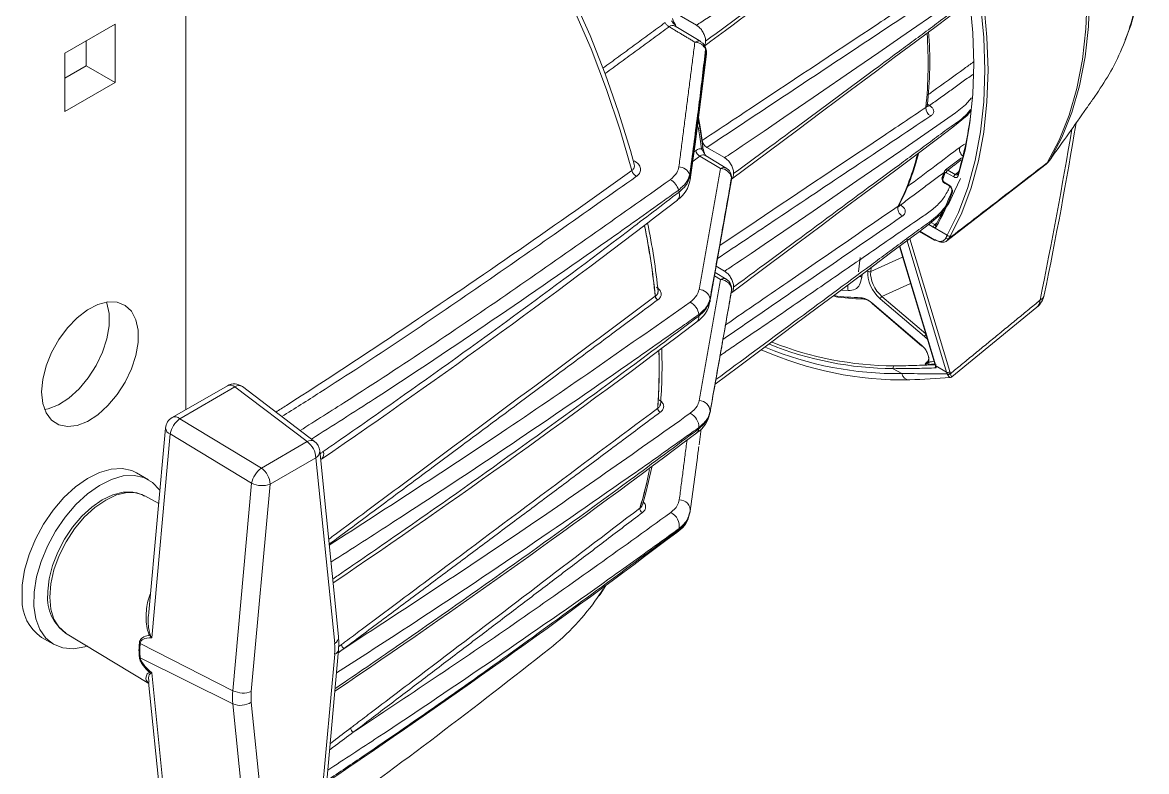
# Model space of a CAD drawing. Extents: x 11 to 120, y 2 to 94.
# Drawn here: x 91.67 to 96.84, y 73.74 to 77.19 of the extents above; entities that cross this region are included whole.
import ezdxf

# ---------------------------------------------------------------- set-up
doc = ezdxf.new("R2010")
doc.units = 0
doc.header["$MEASUREMENT"] = 0
doc.linetypes.add('SLD-Solid', pattern=[0])
doc.layers.add('OBJECT', color=7, linetype='CONTINUOUS')

msp = doc.modelspace()

# ---------------------------------------------------------------- linework, layer by layer
at = {"layer": 'OBJECT', "color": 7, "linetype": 'SLD-Solid', "lineweight": 15}
for p, q in [((92.421, 75.4113), (92.421, 80.3097)), ((94.6627, 77.2435), (94.771, 77.181)), ((92.095, 77.1852), (91.8631, 77.0514)), ((92.095, 76.9174), (92.095, 77.1852)), ((94.7905, 77.1055), (94.6768, 77.1745)), ((91.962, 77.1085), (91.962, 76.9942)), ((91.8631, 77.0514), (91.8631, 76.7835)), ((94.8171, 77.0517), (94.8169, 77.0475)), ((91.962, 76.9942), (91.8631, 76.937)), ((92.095, 76.9174), (91.962, 76.9942)), ((91.8631, 76.7835), (92.095, 76.9174)), ((96.5988, 76.8439), (96.6223, 76.8775)), ((95.844, 76.8108), (95.8457, 76.8098)), ((94.8187, 76.6182), (94.9, 76.5712)), ((94.882, 76.521), (94.7869, 76.5779)), ((94.9079, 76.5231), (94.8121, 76.5812)), ((95.9918, 76.571), (95.9184, 76.5147)), ((96.3959, 76.5573), (96.3978, 76.5602)), ((96.4051, 76.5702), (96.407, 76.5731)), ((95.9125, 76.5074), (95.9015, 76.4766)), ((95.9557, 76.4821), (95.9217, 76.5017)), ((95.924, 76.1886), (96.3754, 76.5364)), ((95.9288, 76.5139), (95.9628, 76.4943)), ((94.8326, 75.907), (94.9319, 76.4685)), ((95.912, 76.4583), (95.9322, 76.4467)), ((95.9136, 76.454), (95.9343, 76.4421)), ((95.706, 76.3548), (95.7101, 76.3527)), ((95.7101, 76.3527), (95.712, 76.3516)), ((95.7977, 76.2312), (95.8666, 76.1915)), ((95.7995, 76.2325), (95.8646, 76.1949)), ((95.8402, 76.263), (95.9258, 76.2136)), ((95.8613, 76.2509), (95.8403, 76.263)), ((95.8519, 76.2726), (95.8683, 76.2631)), ((95.923, 75.5838), (95.7406, 76.1885)), ((95.7528, 76.1979), (95.9374, 75.5862)), ((95.7052, 76.1621), (95.8697, 75.6168)), ((95.7067, 76.1632), (95.8728, 75.6128)), ((95.5253, 76.1116), (95.5178, 76.0454)), ((95.5733, 76.0465), (95.72, 76.1133)), ((94.882, 76.0097), (94.8537, 76.0266)), ((94.908, 76.0119), (94.8566, 76.043)), ((94.8616, 76.0708), (94.9, 76.0486)), ((95.5338, 76.034), (95.5321, 76.0194)), ((95.5754, 76.0651), (95.5733, 76.0465)), ((95.7564, 75.9924), (95.6252, 75.9326)), ((95.4702, 75.9588), (95.4405, 75.9611)), ((95.8206, 75.7471), (95.6167, 75.9217)), ((95.6252, 75.9326), (95.8265, 75.7603)), ((95.5788, 75.9032), (95.8086, 75.7064)), ((95.5793, 75.8997), (95.8092, 75.7029)), ((95.9465, 75.5615), (96.3379, 75.8826)), ((95.8728, 75.6128), (95.923, 75.5838)), ((95.7159, 75.5772), (95.6771, 75.5996)), ((92.6115, 75.5213), (92.3578, 75.3749)), ((92.6466, 75.5158), (92.3929, 75.3693)), ((92.9787, 75.2636), (92.6466, 75.5158)), ((93.0126, 75.2647), (92.6805, 75.517)), ((92.3929, 75.3693), (92.7679, 75.1419)), ((92.3268, 75.3264), (92.25, 74.4786)), ((92.3483, 75.2992), (92.2633, 74.3607)), ((92.7233, 75.0718), (92.3483, 75.2992)), ((94.7831, 75.2482), (94.7922, 75.3227)), ((92.7679, 75.1419), (92.9787, 75.2636)), ((93.1235, 74.3664), (93.037, 75.2213)), ((93.019, 75.1895), (92.8083, 75.0678)), ((93.1055, 74.3346), (93.019, 75.1895)), ((92.2485, 75.0885), (92.1933, 75.1204)), ((92.6368, 74.1171), (92.7233, 75.0718)), ((92.8083, 75.0678), (92.7218, 74.113)), ((92.2953, 74.9791), (92.2315, 75.0141)), ((94.7351, 74.916), (94.7379, 74.9245)), ((94.3154, 74.5454), (94.342, 74.5851)), ((91.8669, 74.3826), (92.2493, 74.1508)), ((91.7559, 74.3626), (91.811, 74.3307)), ((92.6368, 74.1171), (92.2102, 74.3349)), ((92.6368, 74.057), (92.2102, 74.2677)), ((93.019, 73.3309), (93.1055, 74.2857)), ((93.0371, 73.3508), (93.1236, 74.3055)), ((92.2633, 74.1985), (92.3483, 73.3581)), ((92.2487, 74.1567), (92.3269, 73.3845)), ((92.7233, 73.2021), (92.6368, 74.057)), ((92.7218, 74.0641), (92.8083, 73.2093))]:
    msp.add_line(p, q, dxfattribs=at)
at = {"layer": 'OBJECT', "color": 7, "linetype": 'SLD-Solid', "lineweight": 15, "flags": 128}
for points in [[(94.4737, 76.5116), (94.42, 76.698), (94.3573, 76.8851), (94.2858, 77.0719), (94.2058, 77.2576), (94.1179, 77.4414), (94.0223, 77.6223), (93.9195, 77.7996), (93.81, 77.9724), (93.6942, 78.1399), (93.5728, 78.3013), (93.4463, 78.456), (93.3153, 78.6031), (93.1804, 78.742), (93.0422, 78.872), (92.9013, 78.9926), (92.7584, 79.1031), (92.6143, 79.2032)], [(94.4839, 76.5416), (94.4669, 76.6043), (94.4129, 76.7808), (94.3509, 76.9576), (94.2812, 77.1337), (94.204, 77.3087), (94.1197, 77.4816), (94.0286, 77.6519), (93.931, 77.8188), (93.8275, 77.9817), (93.7184, 78.1398), (93.6042, 78.2926), (93.4852, 78.4394), (93.3621, 78.5795), (93.2353, 78.7125), (93.1052, 78.8378), (92.9725, 78.9548), (92.8377, 79.063), (92.7012, 79.1621), (92.6408, 79.2024)], [(96.7453, 77.1142), (96.7704, 77.1802), (96.8034, 77.299), (96.8267, 77.4245), (96.84, 77.5557), (96.8432, 77.6916), (96.8361, 77.8312), (96.819, 77.9728), (96.7922, 78.1167), (96.7557, 78.263), (96.7099, 78.4107), (96.6551, 78.5588), (96.6261, 78.6263)], [(96.3854, 76.5471), (96.4409, 76.6515), (96.4868, 76.7661), (96.5228, 76.8902), (96.5487, 77.023), (96.5642, 77.1637), (96.5695, 77.3113), (96.5642, 77.4649), (96.5487, 77.6235), (96.5228, 77.7862), (96.4868, 77.9518), (96.4409, 78.1194), (96.3854, 78.2879)], [(96.3978, 78.2969), (96.4532, 78.1288), (96.499, 77.9616), (96.5349, 77.7964), (96.5607, 77.6341), (96.5762, 77.4758), (96.5814, 77.3226), (96.5762, 77.1753), (96.5607, 77.035), (96.5349, 76.9025), (96.499, 76.7787), (96.4532, 76.6644), (96.3978, 76.5602)], [(95.8802, 77.946), (95.8349, 77.9092), (95.7839, 77.874), (95.5825, 77.735), (95.4817, 77.6656), (95.3808, 77.5962), (95.1789, 77.4575), (95.044, 77.3651), (94.9538, 77.3036), (94.8935, 77.2626), (94.8532, 77.2352), (94.8262, 77.217), (94.8081, 77.2049), (94.796, 77.1969), (94.7879, 77.1915), (94.7824, 77.188), (94.7788, 77.1856), (94.7763, 77.184), (94.7746, 77.183), (94.7735, 77.1823), (94.7727, 77.1818), (94.7722, 77.1815), (94.7718, 77.1813), (94.7716, 77.1812), (94.7714, 77.1811), (94.7713, 77.1811), (94.7712, 77.181), (94.7711, 77.181), (94.7711, 77.181), (94.7711, 77.181), (94.771, 77.181), (94.771, 77.181), (94.771, 77.181), (94.771, 77.181), (94.771, 77.181)], [(95.94, 77.9377), (95.9924, 77.7713), (96.0356, 77.606), (96.0695, 77.4427), (96.0938, 77.2824), (96.1085, 77.1259), (96.1134, 76.9742), (96.1085, 76.8282), (96.0938, 76.6887), (96.0695, 76.5565), (96.0356, 76.4323), (95.9924, 76.3169), (95.94, 76.2109)], [(95.9258, 76.2136), (95.9779, 76.3191), (96.0209, 76.434), (96.0547, 76.5577), (96.0789, 76.6893), (96.0935, 76.8283), (96.0984, 76.9737), (96.0935, 77.1248), (96.0789, 77.2806), (96.0547, 77.4403), (96.0209, 77.6029), (95.9779, 77.7675), (95.9258, 77.9332)], [(95.9762, 77.6009), (96.0077, 77.4463), (96.0304, 77.2945), (96.044, 77.1463), (96.0485, 77.0025), (96.044, 76.864), (96.0304, 76.7316), (96.0077, 76.6059), (95.9762, 76.4876)], [(96.0222, 77.3517), (96.0094, 77.3364), (95.9639, 77.2993), (95.9129, 77.2642), (95.7115, 77.1252), (95.6107, 77.0558), (95.5098, 76.9864), (95.3079, 76.8477), (95.173, 76.7553), (95.0828, 76.6937), (95.0225, 76.6527), (94.9822, 76.6254), (94.9552, 76.6072), (94.9371, 76.5951), (94.925, 76.5871), (94.9169, 76.5817), (94.9114, 76.5781), (94.9078, 76.5758), (94.9053, 76.5742), (94.9036, 76.5732), (94.9025, 76.5725), (94.9017, 76.572), (94.9012, 76.5717), (94.9008, 76.5715), (94.9006, 76.5714), (94.9004, 76.5713), (94.9003, 76.5713), (94.9002, 76.5712), (94.9002, 76.5712), (94.9001, 76.5712), (94.9001, 76.5712), (94.9001, 76.5712), (94.9, 76.5712), (94.9, 76.5712), (94.9, 76.5712), (94.9, 76.5712)], [(94.932, 76.4716), (95.0994, 76.5966), (95.2371, 76.6995), (95.3451, 76.7802), (95.4235, 76.8387), (95.479, 76.8802), (95.5373, 76.9238), (95.6009, 76.9713), (95.6817, 77.0316), (95.7738, 77.1004), (95.8867, 77.1847), (95.9511, 77.2328), (96.0169, 77.2863), (96.0313, 77.3054)], [(94.8148, 77.0641), (94.817, 77.0543), (94.8171, 77.0517)], [(94.742, 76.471), (94.7651, 76.6336), (94.8168, 77.0475)], [(96.0367, 76.8465), (96.0094, 76.8138), (95.9639, 76.7768), (95.9129, 76.7416), (95.7115, 76.6026), (95.6107, 76.5332), (95.5098, 76.4638), (95.3079, 76.3251), (95.173, 76.2327), (95.0828, 76.1712), (95.0225, 76.1301), (94.9822, 76.1028), (94.9552, 76.0846), (94.9371, 76.0725), (94.925, 76.0645), (94.9169, 76.0591), (94.9114, 76.0555), (94.9078, 76.0532), (94.9053, 76.0516), (94.9036, 76.0506), (94.9025, 76.0499), (94.9017, 76.0494), (94.9012, 76.0491), (94.9008, 76.0489), (94.9006, 76.0488), (94.9004, 76.0487), (94.9003, 76.0487), (94.9002, 76.0486), (94.9002, 76.0486), (94.9001, 76.0486), (94.9001, 76.0486), (94.9001, 76.0486), (94.9, 76.0486), (94.9, 76.0486), (94.9, 76.0486), (94.9, 76.0486)], [(95.8344, 76.8172), (95.839, 76.8136), (95.844, 76.8108)], [(94.8, 76.6206), (94.7884, 76.6993), (94.7793, 76.7478)], [(94.7807, 76.7565), (94.7896, 76.7042), (94.7977, 76.6504)], [(94.932, 75.949), (95.0995, 76.0741), (95.2374, 76.1771), (95.3455, 76.2578), (95.4238, 76.3164), (95.4794, 76.3579), (95.5378, 76.4015), (95.6015, 76.4491), (95.6823, 76.5095), (95.7745, 76.5783), (95.8875, 76.6627), (95.9519, 76.7108), (96.0177, 76.7644), (96.0341, 76.7865)], [(94.7946, 76.6119), (94.7869, 76.6667), (94.7794, 76.7134)], [(96.3755, 76.5362), (96.3799, 76.5402), (96.3854, 76.5471)], [(96.3959, 76.5573), (96.4023, 76.5664), (96.4051, 76.5702)], [(94.7417, 76.4859), (94.7431, 76.4763), (94.7428, 76.471)], [(95.9186, 76.5144), (95.9205, 76.5154), (95.9252, 76.5153), (95.9288, 76.5139), (95.9288, 76.5139), (95.9288, 76.5139)], [(95.9737, 76.4949), (95.9734, 76.4939), (95.973, 76.4933)], [(94.8568, 75.5283), (94.964, 75.6084), (95.1051, 75.7138), (95.226, 75.8042), (95.327, 75.8796), (95.4079, 75.94), (95.4753, 75.9903), (95.5597, 76.0534), (95.6652, 76.1322), (95.7915, 76.2266), (95.8443, 76.266), (95.8946, 76.3096), (95.9325, 76.3602), (95.9593, 76.4163), (95.9863, 76.4746)], [(94.9327, 76.4787), (94.9327, 76.4699), (94.9325, 76.4684)], [(95.7036, 76.3455), (95.7038, 76.3453), (95.7033, 76.3492), (95.7047, 76.3533), (95.7047, 76.3533)], [(95.7101, 76.3527), (95.706, 76.3509), (95.7037, 76.3503)], [(95.874, 76.2634), (95.873, 76.2624), (95.8726, 76.2619)], [(95.5239, 76.0271), (95.5255, 76.0252), (95.5321, 76.0194)], [(94.9316, 75.9534), (94.9324, 75.9571), (94.9327, 75.9593)], [(91.7563, 75.4922), (91.7615, 75.4399), (91.7769, 75.3961), (91.8017, 75.3627), (91.8348, 75.3415), (91.8747, 75.3333), (91.9194, 75.3385), (91.967, 75.357), (92.0151, 75.3877), (92.0615, 75.4294), (92.104, 75.48), (92.1407, 75.5372), (92.1699, 75.5983), (92.1901, 75.6605), (92.2004, 75.7208), (92.2004, 75.7764), (92.1901, 75.8247), (92.1699, 75.8636), (92.1407, 75.891), (92.104, 75.9058), (92.0615, 75.9073), (92.0151, 75.8954), (91.967, 75.8706), (91.9194, 75.8342), (91.8747, 75.7878), (91.8348, 75.7336), (91.8017, 75.6741), (91.7769, 75.6121), (91.7615, 75.5505), (91.7563, 75.4922)], [(92.0553, 75.9065), (92.0572, 75.9015), (92.0675, 75.8531), (92.0675, 75.7975), (92.0572, 75.7372), (92.0369, 75.6751), (92.0078, 75.614), (91.9711, 75.5568), (91.9285, 75.5062), (91.8821, 75.4645), (91.834, 75.4337), (91.7865, 75.4153), (91.7698, 75.4118)], [(94.8342, 75.9163), (94.834, 75.9076), (94.8338, 75.9068)], [(95.8697, 75.6168), (95.8704, 75.6145), (95.872, 75.6087)], [(95.9401, 75.5591), (95.9413, 75.559), (95.946, 75.561), (95.9466, 75.5617)], [(94.522, 74.9721), (94.5382, 75.0275), (94.5669, 75.1516)], [(91.666, 74.5385), (91.6671, 74.6032), (91.6781, 74.6723), (91.6987, 74.7437), (91.7281, 74.815), (91.7654, 74.8839), (91.8095, 74.9482), (91.8588, 75.0059), (91.9119, 75.0551), (91.967, 75.0942), (92.0224, 75.122), (92.0762, 75.1375), (92.1267, 75.1403), (92.1724, 75.1303), (92.1933, 75.1204)], [(91.7211, 74.5067), (91.7223, 74.5714), (91.7333, 74.6405), (91.7538, 74.7119), (91.7832, 74.7831), (91.8206, 74.852), (91.8646, 74.9164), (91.914, 74.9741), (91.9671, 75.0233), (92.0222, 75.0624), (92.0775, 75.0901), (92.1313, 75.1057), (92.1819, 75.1085), (92.2275, 75.0985), (92.2668, 75.076), (92.2985, 75.0417), (92.3007, 75.0384)], [(92.2303, 75.0131), (92.2171, 75.021), (92.1759, 75.0314), (92.1315, 75.0306), (92.0843, 75.0188), (92.0356, 74.9958), (91.9871, 74.9623), (91.9409, 74.9198), (91.8984, 74.8698), (91.8612, 74.814), (91.8303, 74.7544), (91.8068, 74.6929), (91.7915, 74.6313), (91.7851, 74.5747), (91.7849, 74.5608)], [(92.2315, 75.0141), (92.1947, 75.0273), (92.1501, 75.0291), (92.1018, 75.0181), (92.0515, 74.9948), (92.0012, 74.9601), (91.9528, 74.9152), (91.9082, 74.8619), (91.8691, 74.8024), (91.8371, 74.7387), (91.8133, 74.6735), (91.7986, 74.6092), (91.7936, 74.5482), (91.7986, 74.493), (91.8133, 74.4456), (91.8371, 74.4079), (91.8669, 74.3826)], [(94.3228, 74.5537), (94.3271, 74.5593), (94.3538, 74.6021)], [(91.9653, 74.323), (91.9548, 74.3197), (91.9024, 74.3105), (91.8541, 74.3141), (91.8115, 74.3305), (91.7758, 74.359), (91.7483, 74.3988), (91.7299, 74.4485), (91.7211, 74.5067)], [(93.1236, 74.3055), (93.125, 74.3368), (93.1235, 74.3664)]]:
    msp.add_lwpolyline(points, dxfattribs=at)
at = {"layer": 'OBJECT', "color": 7, "linetype": 'SLD-Solid', "lineweight": 15}
for centre, radius, start, end in [((50.1966, 137.5105), 75.1093, 306.43323, 307.471595), ((94.7676, 77.2444), 0.1117, 197.1423, 215.4375), ((94.6759, 77.1778), 0.00195, 69.7157, 123.6651), ((94.6861, 77.1822), 0.0117, 193.7148, 227.0301), ((93.8322, 77.0075), 2.0055, 354.1234, 3.8847), ((94.0093, 77.0149), 1.8359, 353.6261, 4.2893), ((94.7687, 77.0631), 0.0469, 6.0237, 62.8159), ((94.7741, 77.0547), 0.0433, 350.2789, 17.8218), ((95.8685, 76.8004), 0.0414, 177.5417, 242.8491), ((95.8355, 76.823), 0.0149, 245.3602, 304.6041), ((95.8458, 76.8098), 0.0117, 175.2275, 199.7555), ((95.8368, 76.8233), 0.0162, 260.3646, 303.2175), ((94.4969, 76.9532), 1.5474, 342.8718, 352.175), ((76.5131, 80.0217), 20.2745, 348.38466, 350.65707), ((94.803, 76.6094), 0.0354, 189.3975, 242.946), ((94.7902, 76.6206), 0.0098, 297.1946, 0.0267), ((94.8988, 76.6361), 0.1, 187.4208, 205.8616), ((94.8068, 76.5923), 0.002, 304.1732, 4.2894), ((94.8245, 76.5925), 0.0166, 186.5349, 224.0519), ((94.7416, 76.8516), 1.0839, 332.5982, 346.202), ((94.6556, 76.8733), 1.1687, 333.2817, 345.8509), ((96.3145, 76.6155), 0.1, 307.6637, 324.4385), ((96.3468, 76.5961), 0.0624, 308.2616, 324.9076), ((94.5151, 76.5237), 0.0431, 196.2696, 242.706), ((94.6893, 76.4743), 0.0541, 20.6555, 89.0034), ((90.5432, 75.4888), 4.3153, 13.3595, 13.4616), ((94.8811, 76.4682), 0.0528, 12.1565, 88.9978), ((94.8856, 76.4803), 0.0474, 359.1275, 62.5597), ((95.9264, 76.5019), 0.0149, 126.9879, 164.4804), ((95.9711, 76.4814), 0.0154, 122.6055, 177.3945), ((95.9804, 76.493), 0.0069, 164.2753, 231.9888), ((95.9791, 76.4929), 0.00564, 126.931, 159.4978), ((94.6159, 76.4025), 0.0753, 14.8157, 62.7728), ((94.6137, 76.4854), 0.1287, 302.3289, 353.6395), ((94.904, 76.4756), 0.0294, 345.0952, 7.6448), ((95.9256, 76.4741), 0.0235, 163.8808, 246.3996), ((95.937, 76.4461), 0.0049, 173.5782, 236.3449), ((95.922, 76.4203), 0.0249, 353.0952, 60.2847), ((94.6609, 76.3998), 0.0325, 313.7423, 23.341), ((90.4345, 75.416), 4.3714, 13.1799, 13.302), ((94.915, 76.8166), 1.1071, 330.0216, 338.9958), ((94.911, 76.8081), 1.1118, 330.0216, 338.9958), ((95.9537, 76.4152), 0.0073, 162.9622, 229.6195), ((72.7597, 104.7655), 35.8695, 304.43904, 307.67735), ((95.7354, 76.3372), 0.0375, 163.5185, 246.0429), ((95.7032, 76.365), 0.016, 258.4823, 303.4026), ((90.917, 75.5415), 3.6855, 6.0949, 11.2296), ((90.9466, 75.5461), 3.6558, 6.0744, 11.2174), ((91.5324, 75.6452), 3.0779, 5.7122, 11.7391), ((95.8767, 76.2502), 0.0154, 123.2297, 177.3477), ((95.8797, 76.2582), 0.00796, 152.3943, 225.1296), ((95.7443, 76.2051), 0.0112, 239.0416, 320.0395), ((95.869, 76.1952), 0.00443, 183.2344, 236.8424), ((95.8687, 76.1961), 0.00508, 245.8557, 306.7881), ((95.9274, 76.2079), 0.0108, 218.8061, 302.4379), ((95.9344, 76.2203), 0.0109, 218.167, 300.9386), ((95.5681, 76.0597), 0.0142, 236.0662, 291.5919), ((94.8826, 75.9596), 0.0502, 0.0748, 90.5875), ((94.8842, 75.9679), 0.0492, 349.9806, 61.6872), ((95.5311, 75.9774), 0.0637, 172.9841, 197.0396), ((94.5894, 75.9224), 0.013, 125.4596, 126.4765), ((94.6024, 75.9357), 0.0209, 188.0897, 243.9182), ((94.6029, 75.9358), 0.0212, 187.8211, 242.8427), ((94.7822, 75.9111), 0.0526, 11.016, 89.0809), ((91.4423, 75.6336), 3.4037, 4.7646, 4.8467), ((95.5564, 77.1002), 1.1744, 262.4937, 268.6418), ((95.5658, 77.1017), 1.1814, 262.2277, 268.6386), ((95.5356, 75.9276), 0.00726, 191.6268, 287.1235), ((95.6358, 75.9156), 0.02, 121.9683, 162.3246), ((96.2745, 75.9596), 0.1, 309.3635, 348.4614), ((96.3353, 75.9484), 0.0382, 297.1666, 346.6522), ((94.7082, 75.84), 0.074, 6.7455, 62.8896), ((94.7021, 75.9271), 0.1322, 302.0228, 352.2914), ((95.5819, 75.9019), 0.0034, 157.5805, 220.7759), ((96.3087, 75.9152), 0.044, 311.8055, 358.9884), ((71.5904, 106.3526), 38.3404, 304.12356, 307.20328), ((94.7534, 75.8366), 0.0293, 311.2604, 10.6942), ((91.3378, 75.5596), 3.456, 4.6877, 4.7982), ((95.6899, 77.1691), 1.5695, 248.1999, 269.5301), ((95.6926, 77.1728), 1.5606, 248.4568, 269.5418), ((95.8398, 75.741), 0.0201, 127.6578, 162.1994), ((91.8624, 75.6082), 2.7369, 356.005, 1.5144), ((91.8637, 75.6083), 2.7358, 356.0045, 1.4783), ((92.4083, 75.6121), 2.2043, 355.3045, 2.1308), ((95.7259, 77.1605), 1.6131, 245.9805, 270.963), ((95.6948, 77.1553), 1.5783, 247.5047, 270.7666), ((95.8118, 75.7051), 0.0034, 157.5805, 220.7759), ((95.6879, 75.6037), 0.0115, 132.2431, 200.7926), ((95.8309, 75.6252), 0.0109, 313.0516, 25.1106), ((95.6709, 76.6592), 1.0554, 279.1278, 280.7667), ((95.6736, 76.6701), 1.0536, 279.1288, 280.4442), ((95.8768, 75.619), 0.00743, 197.1955, 237.0342), ((95.7547, 75.5877), 0.0402, 195.2459, 266.6456), ((95.5548, 80.4078), 4.8637, 272.3289, 274.5451), ((95.9288, 75.5934), 0.0112, 239.0416, 320.0395), ((95.9309, 75.5862), 0.0113, 238.7276, 318.9946), ((95.9316, 75.5833), 0.0111, 242.11, 321.0466), ((92.6427, 75.4672), 0.0625, 52.7853, 119.9973), ((92.6247, 75.4908), 0.0332, 48.7704, 113.3798), ((92.6645, 75.4898), 0.0316, 59.4002, 124.505), ((94.7838, 75.4018), 0.0505, 1.3435, 90.3514), ((94.5994, 75.4089), 0.0109, 126.7078, 127.9332), ((94.6128, 75.4173), 0.0202, 179.5446, 244.799), ((94.6133, 75.4174), 0.0204, 179.4188, 243.6986), ((92.3333, 75.6336), 2.5116, 354.6302, 354.7309), ((92.389, 75.3207), 0.0625, 119.9973, 174.8229), ((92.4595, 75.2778), 0.1133, 126.0245, 169.0608), ((92.371, 75.3444), 0.0332, 48.7704, 113.3798), ((94.711, 75.3304), 0.0712, 358.5684, 63.8074), ((94.7028, 75.4153), 0.1308, 301.7019, 351.5518), ((92.3582, 75.3291), 0.0315, 185.0464, 251.7661), ((71.4348, 106.2406), 38.7521, 304.00278, 307.0291), ((94.7562, 75.3235), 0.0255, 308.7508, 358.0316), ((92.2319, 75.5596), 2.5608, 354.6897, 354.8247), ((92.9966, 75.2376), 0.0316, 59.4002, 124.505), ((92.922, 75.1847), 0.0971, 2.8011, 54.3108), ((92.9748, 75.215), 0.0625, 5.7781, 52.7853), ((93.0017, 75.2202), 0.0353, 299.3695, 1.6472), ((93.0236, 75.2067), 0.0317, 311.1691, 21.5649), ((92.8345, 75.0503), 0.1133, 126.0245, 169.0608), ((92.7113, 75.063), 0.0971, 2.8011, 54.3108), ((92.6891, 75.5066), 1.9026, 343.231, 348.7692), ((92.6967, 75.5049), 1.8951, 343.2202, 348.7667), ((92.7705, 75.1684), 0.1075, 243.9939, 290.5827), ((94.6943, 74.9477), 0.0479, 351.0369, 92.666), ((94.5295, 74.9544), 0.019, 170.093, 246.6761), ((94.53, 74.9545), 0.0192, 170.1142, 245.5122), ((94.5172, 74.9499), 0.01, 127.629, 128.9926), ((94.6249, 74.8757), 0.0671, 349.4754, 65.6469), ((94.6187, 74.9499), 0.1207, 300.5362, 345.8219), ((73.1734, 103.2802), 35.6518, 303.91995, 307.10236), ((94.6665, 74.8639), 0.0232, 306.7738, 342.3058), ((92.9694, 75.416), 1.8079, 341.9857, 342.2058), ((91.8742, 74.5339), 0.2082, 178.7344, 235.3792), ((91.9734, 74.5413), 0.1895, 174.0913, 236.1894), ((93.4154, 75.1702), 1.0956, 308.3908, 325.231), ((92.2269, 74.398), 0.0366, 315.1038, 322.083), ((93.0882, 74.3654), 0.0353, 299.3695, 1.6472), ((92.5576, 74.3035), 0.353, 174.5388, 185.4612), ((92.2418, 74.3968), 0.0695, 239.2739, 242.9961), ((92.5615, 74.3013), 0.3529, 174.5388, 185.4612), ((92.8496, 74.3101), 0.257, 354.5388, 5.4612), ((93.1578, 74.3299), 0.0202, 180.337, 244.6837), ((92.2346, 74.3173), 0.0553, 239.0845, 243.7555), ((76.7694, 96.1405), 27.8691, 305.75211, 308.44054), ((93.0975, 74.3111), 0.0267, 287.5473, 347.9546), ((92.2262, 74.1822), 0.0322, 23.1687, 34.1126), ((92.9511, 74.087), 0.3157, 174.5388, 185.4612), ((92.684, 74.2137), 0.1075, 243.9939, 290.5827), ((92.9776, 74.0886), 0.257, 174.5388, 185.4612), ((92.6727, 74.1384), 0.089, 246.2113, 303.4134), ((93.199, 73.9432), 0.0192, 171.8667, 246.2559)]:
    msp.add_arc(centre, radius, start, end, dxfattribs=at)
for centre, major_axis, ratio, start_param, end_param in [((85.9369, 69.7962), (8.6282, 14.9683), 0.435073, 5.365782, 5.422118), ((95.6344, 75.9948), (-0.0533, 0.0909), 0.577768, 0.656907, 2.109637), ((95.6415, 75.9988), (-0.0493, 0.0817), 0.585518, 0.648802, 2.101532), ((95.8377, 75.8207), (-0.0533, 0.0915), 0.573148, 2.117035, 2.289204), ((95.5708, 75.2528), (0.2497, 0.4332), 0.432227, 5.858763, 5.89466), ((95.621, 75.2238), (0.2497, 0.4332), 0.432227, 5.867612, 5.89466), ((95.6288, 75.2193), (0.2547, 0.4418), 0.435073, 5.867615, 5.894663), ((96.7136, 72.0357), (4.5011, -2.3073), 0.063598, 3.020332, 3.167234), ((96.7136, 72.0432), (4.502, -2.2335), 0.052376, 3.174519, 3.321421)]:
    msp.add_ellipse(centre, major_axis=major_axis, ratio=ratio, start_param=start_param, end_param=end_param, dxfattribs=at)
for points, knots in [([(96.6219, 76.8778), (96.6442, 76.9118), (96.6903, 76.9822), (96.7453, 77.1056), (96.7896, 77.2436), (96.8184, 77.3878), (96.8332, 77.5342), (96.8357, 77.6816), (96.8261, 77.8359), (96.7981, 78.04), (96.7486, 78.2466), (96.6812, 78.4514), (96.639, 78.555), (96.6178, 78.6069)], [0, 0, 0, 0, 0.083521, 0.173133, 0.265101, 0.357887, 0.439179, 0.521032, 0.604654, 0.688888, 0.842418, 0.920954, 1, 1, 1, 1]), ([(94.8134, 77.1075), (95.0679, 77.2953), (95.3479, 77.5019), (95.6524, 77.7276), (95.7294, 77.7837), (95.8028, 77.841), (95.8652, 77.8789), (95.8857, 77.9038), (95.8885, 77.9071)], [0, 0, 0, 0, 0.706525, 0.777178, 0.84783, 0.918483, 0.989074, 1, 1, 1, 1]), ([(94.7977, 76.6504), (94.8106, 76.659), (94.875, 76.7017), (95.1455, 76.8812), (95.4715, 77.0975), (95.746, 77.2797), (95.8144, 77.3251)], [0, 0, 0, 0, 0.038008, 0.190039, 0.798163, 1, 1, 1, 1]), ([(94.9424, 76.4977), (95.1969, 76.6855), (95.4768, 76.8921), (95.7814, 77.1178), (95.8583, 77.1739), (95.9322, 77.2311), (95.9984, 77.2726), (96.0215, 77.3015), (96.0273, 77.3087)], [0, 0, 0, 0, 0.697714, 0.767485, 0.837257, 0.907028, 0.976739, 1, 1, 1, 1]), ([(94.6767, 77.1742), (94.6751, 77.1752), (94.6696, 77.1786), (94.6629, 77.1798), (94.6544, 77.1793), (94.6492, 77.1774), (94.6455, 77.1745), (94.6448, 77.174)], [0, 0, 0, 0, 0.150132, 0.504653, 0.580733, 0.927516, 1, 1, 1, 1]), ([(94.6748, 77.1794), (94.6722, 77.1821), (94.6655, 77.1892), (94.6597, 77.1965), (94.6562, 77.2009)], [0, 0, 0, 0, 0.387801, 1, 1, 1, 1]), ([(94.771, 77.181), (94.7754, 77.178), (94.7846, 77.1718), (94.7971, 77.1567), (94.807, 77.1388), (94.8126, 77.1216), (94.8132, 77.1117), (94.8134, 77.1075)], [0, 0, 0, 0, 0.19834, 0.412972, 0.627088, 0.843128, 1, 1, 1, 1]), ([(94.7641, 77.1027), (94.769, 77.105), (94.7774, 77.1089), (94.7862, 77.1082), (94.7895, 77.1058), (94.7903, 77.1051)], [0, 0, 0, 0, 0.50524, 0.869832, 1, 1, 1, 1]), ([(94.8134, 77.1075), (94.813, 77.1028), (94.8121, 77.0928), (94.8077, 77.0841), (94.8034, 77.0822), (94.8027, 77.0818)], [0, 0, 0, 0, 0.434822, 0.905362, 1, 1, 1, 1]), ([(94.8129, 77.0707), (94.8106, 77.0505), (94.7991, 76.949), (94.7756, 76.7564), (94.7522, 76.5844), (94.7399, 76.4933)], [0, 0, 0, 0, 0.105236, 0.526182, 1, 1, 1, 1]), ([(94.7417, 76.4859), (94.7444, 76.5061), (94.7584, 76.6075), (94.7839, 76.8001), (94.8041, 76.9727), (94.8148, 77.0641)], [0, 0, 0, 0, 0.105274, 0.526369, 1, 1, 1, 1]), ([(94.8148, 77.0641), (94.8148, 77.0644), (94.8148, 77.0652), (94.8147, 77.0666), (94.8145, 77.0682), (94.8143, 77.0693), (94.814, 77.0702), (94.8137, 77.0709), (94.8135, 77.0713), (94.8132, 77.0715), (94.813, 77.0714), (94.8129, 77.071), (94.8129, 77.0707)], [0, 0, 0, 0, 0.11179, 0.308323, 0.405355, 0.512738, 0.582945, 0.64962, 0.723408, 0.796438, 0.884273, 1, 1, 1, 1]), ([(95.8386, 76.8618), (95.845, 76.8664), (95.9004, 76.9063), (95.9697, 76.9563), (96.0326, 77.0017), (96.0465, 77.0117)], [0, 0, 0, 0, 0.091504, 0.799443, 1, 1, 1, 1]), ([(94.8786, 76.167), (94.9215, 76.1957), (95.1696, 76.3618), (95.4858, 76.5735), (95.759, 76.7565), (95.8272, 76.8022)], [0, 0, 0, 0, 0.135791, 0.784364, 1, 1, 1, 1]), ([(95.8272, 76.8022), (95.8279, 76.8027), (95.8307, 76.8046), (95.8335, 76.8077), (95.8335, 76.8103), (95.8335, 76.8111)], [0, 0, 0, 0, 0.19698, 0.728967, 1, 1, 1, 1]), ([(95.8496, 76.7636), (95.8512, 76.7647), (95.8568, 76.7688), (95.8631, 76.7773), (95.8643, 76.789), (95.8588, 76.8006), (95.8501, 76.8067), (95.8457, 76.8098)], [0, 0, 0, 0, 0.084541, 0.312071, 0.541032, 0.770524, 1, 1, 1, 1]), ([(96.407, 76.5731), (96.4327, 76.6091), (96.4863, 76.6841), (96.5392, 76.7592), (96.5667, 76.7982)], [0, 0, 0, 0, 0.480478, 1, 1, 1, 1]), ([(95.8496, 76.7636), (95.6136, 76.6055), (95.2864, 76.3865), (94.959, 76.1675), (94.8679, 76.1066)], [0, 0, 0, 0, 0.721536, 1, 1, 1, 1]), ([(94.9424, 75.9751), (95.1969, 76.1629), (95.4768, 76.3696), (95.7814, 76.5952), (95.8583, 76.6513), (95.9324, 76.7084), (96.0011, 76.7522), (96.0259, 76.7837), (96.0335, 76.7935)], [0, 0, 0, 0, 0.692198, 0.761418, 0.830638, 0.899858, 0.969017, 1, 1, 1, 1]), ([(94.8187, 76.6182), (94.8163, 76.6198), (94.8115, 76.6231), (94.8051, 76.631), (94.8003, 76.6401), (94.7983, 76.6467), (94.7978, 76.6501), (94.7977, 76.6504)], [0, 0, 0, 0, 0.242889, 0.485801, 0.728123, 0.969552, 1, 1, 1, 1]), ([(94.768, 76.6036), (94.7691, 76.6043), (94.7756, 76.6088), (94.7848, 76.6123), (94.7924, 76.612), (94.7946, 76.6119)], [0, 0, 0, 0, 0.119532, 0.733657, 1, 1, 1, 1]), ([(94.8079, 76.5906), (94.806, 76.5934), (94.8011, 76.6006), (94.7971, 76.6076), (94.7946, 76.6119)], [0, 0, 0, 0, 0.384162, 1, 1, 1, 1]), ([(94.8127, 76.5798), (94.8124, 76.5814), (94.8116, 76.5856), (94.8094, 76.5887), (94.8079, 76.5906)], [0, 0, 0, 0, 0.3717, 1, 1, 1, 1]), ([(95.7413, 76.4367), (95.7837, 76.4684), (95.8649, 76.5293), (95.946, 76.5902), (95.9848, 76.6193)], [0, 0, 0, 0, 0.522103, 1, 1, 1, 1]), ([(95.9848, 76.6193), (95.9847, 76.6191), (95.9838, 76.6177), (95.9822, 76.6138), (95.9816, 76.6066), (95.9837, 76.5974), (95.9883, 76.5885), (95.9941, 76.5814), (95.9984, 76.5785), (96.0001, 76.5774)], [0, 0, 0, 0, 0.019282, 0.128086, 0.315943, 0.503752, 0.691532, 0.879312, 1, 1, 1, 1]), ([(95.9848, 76.6193), (95.9855, 76.6198), (95.9928, 76.6251), (95.9994, 76.6294), (96.0054, 76.6334)], [0, 0, 0, 0, 0.098224, 1, 1, 1, 1]), ([(94.4737, 76.5116), (94.4742, 76.512), (94.4788, 76.5155), (94.4847, 76.5242), (94.4868, 76.5348), (94.484, 76.5406), (94.4836, 76.5416)], [0, 0, 0, 0, 0.048712, 0.462342, 0.91655, 1, 1, 1, 1]), ([(94.4841, 76.5572), (94.4914, 76.5519), (94.506, 76.5414), (94.5151, 76.5218), (94.5126, 76.5028), (94.5029, 76.491), (94.496, 76.4859), (94.4953, 76.4854)], [0, 0, 0, 0, 0.252657, 0.505679, 0.747853, 0.97329, 1, 1, 1, 1]), ([(94.8119, 76.5811), (94.8114, 76.5815), (94.8079, 76.5841), (94.7999, 76.5847), (94.7917, 76.5816), (94.7875, 76.5784), (94.7869, 76.5779)], [0, 0, 0, 0, 0.070695, 0.494779, 0.917467, 1, 1, 1, 1]), ([(94.9, 76.5712), (94.9044, 76.5682), (94.9136, 76.5619), (94.9261, 76.5468), (94.936, 76.529), (94.9416, 76.5117), (94.9422, 76.5019), (94.9424, 76.4977)], [0, 0, 0, 0, 0.19834, 0.412972, 0.627088, 0.843128, 1, 1, 1, 1]), ([(95.9332, 76.1988), (95.9715, 76.2282), (96.1223, 76.3444), (96.273, 76.4605), (96.3854, 76.5471)], [0, 0, 0, 0, 0.25403, 1, 1, 1, 1]), ([(92.8344, 75.4001), (92.8506, 75.4103), (93.051, 75.5367), (93.4252, 75.7849), (93.9571, 76.1444), (94.3015, 76.3892), (94.4737, 76.5116)], [0, 0, 0, 0, 0.028503, 0.352104, 0.676002, 1, 1, 1, 1]), ([(94.6503, 76.4695), (94.6622, 76.4799), (94.6827, 76.4978), (94.688, 76.5193), (94.6902, 76.5283)], [0, 0, 0, 0, 0.576404, 1, 1, 1, 1]), ([(94.7399, 76.4933), (94.7369, 76.4825), (94.7298, 76.4568), (94.7037, 76.4346), (94.6887, 76.4218)], [0, 0, 0, 0, 0.422663, 1, 1, 1, 1]), ([(94.6908, 76.4127), (94.7019, 76.4221), (94.7286, 76.4448), (94.7369, 76.4707), (94.7417, 76.4859)], [0, 0, 0, 0, 0.415675, 1, 1, 1, 1]), ([(94.882, 76.521), (94.8868, 76.523), (94.8958, 76.5267), (94.9045, 76.5259), (94.9075, 76.5232), (94.9078, 76.5228)], [0, 0, 0, 0, 0.504716, 0.939427, 1, 1, 1, 1]), ([(94.9424, 76.4977), (94.942, 76.4929), (94.9411, 76.483), (94.9367, 76.4743), (94.9324, 76.4724), (94.9317, 76.472)], [0, 0, 0, 0, 0.434823, 0.905363, 1, 1, 1, 1]), ([(95.9217, 76.5017), (95.9209, 76.5021), (95.9193, 76.5028), (95.9172, 76.5026), (95.9157, 76.5016), (95.9152, 76.5004), (95.915, 76.5)], [0, 0, 0, 0, 0.272254, 0.54455, 0.815599, 1, 1, 1, 1]), ([(95.9762, 76.4876), (95.9753, 76.4856), (95.9734, 76.4815), (95.9681, 76.4789), (95.9619, 76.479), (95.9576, 76.4811), (95.9557, 76.4821)], [0, 0, 0, 0, 0.262851, 0.525645, 0.789905, 1, 1, 1, 1]), ([(95.9628, 76.4943), (95.9643, 76.4935), (95.9674, 76.4919), (95.971, 76.4918), (95.9724, 76.4931), (95.9729, 76.4935)], [0, 0, 0, 0, 0.40158, 0.802884, 1, 1, 1, 1]), ([(94.4953, 76.4854), (94.2572, 76.3172), (93.7808, 75.9807), (93.2335, 75.6132), (92.9208, 75.4159), (92.8622, 75.379)], [0, 0, 0, 0, 0.448151, 0.896566, 1, 1, 1, 1]), ([(92.9466, 75.3149), (93.0181, 75.36), (93.3494, 75.569), (93.9203, 75.9527), (94.4069, 76.2972), (94.6503, 76.4695)], [0, 0, 0, 0, 0.121026, 0.560382, 1, 1, 1, 1]), ([(94.9327, 76.4793), (94.9291, 76.4593), (94.9115, 76.3589), (94.8786, 76.1728), (94.8491, 76.0069), (94.8338, 75.9212)], [0, 0, 0, 0, 0.10781, 0.539052, 1, 1, 1, 1]), ([(94.8342, 75.9163), (94.8378, 75.9365), (94.8556, 76.0375), (94.8886, 76.2249), (94.9177, 76.3922), (94.9327, 76.4787)], [0, 0, 0, 0, 0.107776, 0.53888, 1, 1, 1, 1]), ([(95.9391, 76.4418), (95.9318, 76.4256), (95.9179, 76.3948), (95.8825, 76.3522), (95.8354, 76.3154), (95.7329, 76.2465), (95.6162, 76.1648), (95.4817, 76.0723), (95.3472, 75.9798), (95.2014, 75.8796), (95.059, 75.7821), (94.9638, 75.7171), (94.9092, 75.6799), (94.8846, 75.6632), (94.8801, 75.6602)], [0, 0, 0, 0, 0.050313, 0.095873, 0.141429, 0.187413, 0.36902, 0.459823, 0.550626, 0.732232, 0.853332, 0.934127, 0.988037, 1, 1, 1, 1]), ([(94.9327, 76.4787), (94.9327, 76.4787), (94.9327, 76.4788), (94.9328, 76.4789), (94.9328, 76.479), (94.9328, 76.4792), (94.9327, 76.4793), (94.9327, 76.4793), (94.9327, 76.4794), (94.9327, 76.4794), (94.9327, 76.4794), (94.9327, 76.4794), (94.9327, 76.4793)], [0, 0, 0, 0, 0.102542, 0.238797, 0.342487, 0.423099, 0.496347, 0.573125, 0.662854, 0.751501, 0.862396, 1, 1, 1, 1]), ([(95.9053, 76.473), (95.9051, 76.4723), (95.9047, 76.4707), (95.9052, 76.4677), (95.9063, 76.4646), (95.9081, 76.4617), (95.9101, 76.4595), (95.9115, 76.4587), (95.912, 76.4583)], [0, 0, 0, 0, 0.174447, 0.348899, 0.523361, 0.698851, 0.875999, 1, 1, 1, 1]), ([(95.9141, 76.4537), (95.9135, 76.4542), (95.9123, 76.4552), (95.9121, 76.4573), (95.912, 76.4583)], [0, 0, 0, 0, 0.500047, 1, 1, 1, 1]), ([(95.9322, 76.4467), (95.9342, 76.4453), (95.9382, 76.4425), (95.9436, 76.4358), (95.9477, 76.4282), (95.9499, 76.4204), (95.9502, 76.414), (95.9493, 76.4109), (95.9489, 76.4096)], [0, 0, 0, 0, 0.177835, 0.355693, 0.532856, 0.708586, 0.882998, 1, 1, 1, 1]), ([(94.6887, 76.4218), (94.6671, 76.4062), (94.559, 76.3285), (94.276, 76.1273), (93.8326, 75.8215), (93.3785, 75.5164), (93.0955, 75.337), (92.9985, 75.2755)], [0, 0, 0, 0, 0.039714, 0.198569, 0.516289, 0.834107, 1, 1, 1, 1]), ([(93.0531, 75.2184), (93.0759, 75.2342), (93.19, 75.3131), (93.4846, 75.5194), (93.9309, 75.8401), (94.3612, 76.16), (94.6117, 76.3521), (94.6908, 76.4127)], [0, 0, 0, 0, 0.040495, 0.202477, 0.526502, 0.850526, 1, 1, 1, 1]), ([(94.8605, 75.549), (95.0992, 75.7253), (95.3633, 75.9203), (95.6525, 76.1343), (95.7292, 76.1905), (95.8038, 76.2474), (95.8797, 76.2976), (95.9092, 76.3363), (95.922, 76.3532)], [0, 0, 0, 0, 0.663128, 0.733797, 0.804467, 0.875136, 0.945745, 1, 1, 1, 1]), ([(94.9049, 75.8013), (95.0071, 75.8714), (95.2722, 76.0534), (95.5368, 76.2357), (95.6995, 76.3478)], [0, 0, 0, 0, 0.385127, 1, 1, 1, 1]), ([(95.7042, 76.3526), (95.7042, 76.3526), (95.7042, 76.3515), (95.7023, 76.3499), (95.7003, 76.3483), (95.6996, 76.3479), (95.6995, 76.3478)], [0, 0, 0, 0, 0.023291, 0.736284, 0.929193, 1, 1, 1, 1]), ([(95.7202, 76.303), (95.7205, 76.3032), (95.7252, 76.3065), (95.732, 76.3143), (95.7339, 76.3273), (95.7275, 76.3408), (95.7172, 76.348), (95.712, 76.3516)], [0, 0, 0, 0, 0.017761, 0.238767, 0.483249, 0.741844, 1, 1, 1, 1]), ([(95.7202, 76.303), (95.5575, 76.191), (95.2822, 76.0014), (95.0062, 75.8121), (94.8932, 75.7346)], [0, 0, 0, 0, 0.590579, 1, 1, 1, 1]), ([(95.8741, 76.2526), (95.8732, 76.2515), (95.8715, 76.2494), (95.8674, 76.2486), (95.8639, 76.2495), (95.8618, 76.2507), (95.8613, 76.2509)], [0, 0, 0, 0, 0.303002, 0.605934, 0.910624, 1, 1, 1, 1]), ([(95.8683, 76.2631), (95.869, 76.2627), (95.8705, 76.2618), (95.8722, 76.2617), (95.8728, 76.2623), (95.8731, 76.2625)], [0, 0, 0, 0, 0.402062, 0.804416, 1, 1, 1, 1]), ([(95.8646, 76.1949), (95.8717, 76.1915), (95.8859, 76.1848), (95.9036, 76.1856), (95.914, 76.1927), (95.9181, 76.1995), (95.919, 76.2011)], [0, 0, 0, 0, 0.301009, 0.601823, 0.907075, 1, 1, 1, 1]), ([(95.9332, 76.1988), (95.9292, 76.1936), (95.9212, 76.1834), (95.9019, 76.1805), (95.8844, 76.1853), (95.874, 76.1908), (95.8717, 76.192)], [0, 0, 0, 0, 0.302947, 0.605662, 0.913216, 1, 1, 1, 1]), ([(94.9, 76.0486), (94.9044, 76.0456), (94.9136, 76.0394), (94.9261, 76.0242), (94.936, 76.0064), (94.9416, 75.9892), (94.9422, 75.9793), (94.9424, 75.9751)], [0, 0, 0, 0, 0.19834, 0.412972, 0.627088, 0.843128, 1, 1, 1, 1]), ([(94.5868, 75.9747), (94.5923, 75.9707), (94.6032, 75.9628), (94.6101, 75.948), (94.6086, 75.9332), (94.601, 75.9228), (94.5946, 75.918), (94.5932, 75.9169)], [0, 0, 0, 0, 0.235161, 0.470381, 0.704015, 0.935103, 1, 1, 1, 1]), ([(94.882, 76.0097), (94.8868, 76.0118), (94.8957, 76.0156), (94.9041, 76.0142), (94.9074, 76.0121), (94.9079, 76.0118)], [0, 0, 0, 0, 0.492378, 0.925058, 1, 1, 1, 1]), ([(94.9424, 75.9751), (94.942, 75.9703), (94.9411, 75.9604), (94.9367, 75.9517), (94.9324, 75.9498), (94.9317, 75.9494)], [0, 0, 0, 0, 0.434823, 0.905363, 1, 1, 1, 1]), ([(95.5321, 76.0194), (95.5295, 76.0076), (95.5243, 75.9839), (95.5023, 75.9616), (95.4811, 75.9597), (95.4702, 75.9588)], [0, 0, 0, 0, 0.326686, 0.653396, 1, 1, 1, 1]), ([(93.0782, 74.8142), (93.0881, 74.8216), (93.1944, 74.9007), (93.6956, 75.2735), (94.1868, 75.639), (94.5817, 75.9328)], [0, 0, 0, 0, 0.019718, 0.212143, 1, 1, 1, 1]), ([(94.5819, 75.9329), (94.583, 75.9338), (94.5881, 75.9377), (94.5942, 75.9456), (94.5941, 75.9531), (94.5941, 75.9566)], [0, 0, 0, 0, 0.130275, 0.594347, 1, 1, 1, 1]), ([(94.7419, 75.9059), (94.7542, 75.9164), (94.7747, 75.9341), (94.7807, 75.9552), (94.7831, 75.9637)], [0, 0, 0, 0, 0.595826, 1, 1, 1, 1]), ([(94.8338, 75.9212), (94.8308, 75.9105), (94.8232, 75.8843), (94.7972, 75.862), (94.7817, 75.8487)], [0, 0, 0, 0, 0.404079, 1, 1, 1, 1]), ([(94.8338, 75.3985), (94.8374, 75.4187), (94.8553, 75.5194), (94.8883, 75.7063), (94.9176, 75.873), (94.9327, 75.9591)], [0, 0, 0, 0, 0.10781, 0.539052, 1, 1, 1, 1]), ([(94.9327, 75.9596), (94.9292, 75.9396), (94.9117, 75.8397), (94.8789, 75.6541), (94.8495, 75.4885), (94.8342, 75.4029)], [0, 0, 0, 0, 0.107776, 0.53888, 1, 1, 1, 1]), ([(94.9327, 75.9591), (94.9327, 75.9591), (94.9327, 75.9591), (94.9327, 75.9592), (94.9327, 75.9593), (94.9327, 75.9594), (94.9327, 75.9595), (94.9327, 75.9596), (94.9327, 75.9596), (94.9328, 75.9597), (94.9328, 75.9597), (94.9327, 75.9597), (94.9327, 75.9597), (94.9327, 75.9596)], [0, 0, 0, 0, 0.057544, 0.181946, 0.187743, 0.289765, 0.363759, 0.437966, 0.522194, 0.605856, 0.707241, 0.86305, 1, 1, 1, 1]), ([(95.5285, 75.9261), (95.5365, 75.925), (95.5528, 75.9226), (95.57, 75.9097), (95.5788, 75.9032)], [0, 0, 0, 0, 0.49149, 1, 1, 1, 1]), ([(95.5647, 75.9123), (95.5585, 75.9154), (95.5492, 75.92), (95.5407, 75.9205), (95.5378, 75.9206)], [0, 0, 0, 0, 0.658413, 1, 1, 1, 1]), ([(93.0809, 74.7872), (93.3556, 74.9645), (93.9227, 75.3307), (94.4632, 75.7102), (94.7419, 75.9059)], [0, 0, 0, 0, 0.484423, 1, 1, 1, 1]), ([(94.7822, 75.842), (94.793, 75.8511), (94.82, 75.8738), (94.8289, 75.9004), (94.8342, 75.9163)], [0, 0, 0, 0, 0.401355, 1, 1, 1, 1]), ([(94.7817, 75.8487), (94.76, 75.8333), (94.6515, 75.7562), (94.3675, 75.5568), (93.9236, 75.2533), (93.4665, 74.9508), (93.1851, 74.7708), (93.0881, 74.7087)], [0, 0, 0, 0, 0.039659, 0.198296, 0.515623, 0.83295, 1, 1, 1, 1]), ([(93.0967, 74.6312), (93.1048, 74.6367), (93.2049, 74.705), (93.4874, 74.8996), (93.9384, 75.218), (94.3993, 75.5538), (94.6774, 75.7632), (94.7822, 75.842)], [0, 0, 0, 0, 0.013899, 0.172707, 0.490376, 0.808045, 1, 1, 1, 1]), ([(95.8086, 75.7064), (95.8133, 75.7018), (95.8227, 75.6927), (95.8336, 75.6744), (95.8404, 75.6555), (95.8423, 75.6401), (95.8412, 75.6325), (95.8407, 75.6298)], [0, 0, 0, 0, 0.223373, 0.446858, 0.667276, 0.883028, 1, 1, 1, 1]), ([(95.6801, 75.6123), (95.7166, 75.613), (95.7899, 75.6145), (95.8466, 75.617), (95.8752, 75.6182)], [0, 0, 0, 0, 0.497105, 1, 1, 1, 1]), ([(95.8241, 75.6225), (95.8272, 75.6234), (95.8335, 75.6251), (95.8391, 75.6343), (95.8412, 75.6454), (95.8397, 75.6538), (95.8391, 75.6573)], [0, 0, 0, 0, 0.275131, 0.550515, 0.816313, 1, 1, 1, 1]), ([(95.8241, 75.6225), (95.8241, 75.6225), (95.8275, 75.622), (95.8325, 75.6229), (95.8382, 75.6276), (95.8407, 75.6298)], [0, 0, 0, 0, 0.006463, 0.549844, 1, 1, 1, 1]), ([(95.8383, 75.6172), (95.8357, 75.617), (95.8275, 75.6165), (95.8254, 75.6201), (95.8241, 75.6225), (95.8241, 75.6225)], [0, 0, 0, 0, 0.324088, 0.994504, 1, 1, 1, 1]), ([(95.8721, 75.6087), (95.8721, 75.6084), (95.8723, 75.6071), (95.8735, 75.6051), (95.8748, 75.6037), (95.8754, 75.6031), (95.8754, 75.6031)], [0, 0, 0, 0, 0.118815, 0.648404, 0.978195, 1, 1, 1, 1]), ([(95.8754, 75.6031), (95.8468, 75.6023), (95.7891, 75.6006), (95.7146, 75.5999), (95.6771, 75.5996)], [0, 0, 0, 0, 0.496643, 1, 1, 1, 1]), ([(95.7159, 75.5772), (95.755, 75.5768), (95.8335, 75.5759), (95.8944, 75.5763), (95.925, 75.5765)], [0, 0, 0, 0, 0.497068, 1, 1, 1, 1]), ([(95.9402, 75.5592), (95.938, 75.5596), (95.9341, 75.5601), (95.9287, 75.5695), (95.9263, 75.5734)], [0, 0, 0, 0, 0.579307, 1, 1, 1, 1]), ([(95.9402, 75.5763), (95.9417, 75.5719), (95.9451, 75.5623), (95.9456, 75.5622), (95.9458, 75.5622)], [0, 0, 0, 0, 0.450456, 1, 1, 1, 1]), ([(94.5982, 75.4567), (94.6036, 75.4528), (94.6144, 75.445), (94.6211, 75.4303), (94.6197, 75.4156), (94.6122, 75.4052), (94.6057, 75.4002), (94.6042, 75.3991)], [0, 0, 0, 0, 0.232898, 0.465798, 0.69863, 0.931112, 1, 1, 1, 1]), ([(94.7425, 75.3943), (94.7547, 75.4049), (94.7752, 75.4226), (94.7811, 75.4438), (94.7835, 75.4522)], [0, 0, 0, 0, 0.598696, 1, 1, 1, 1]), ([(93.1375, 74.3298), (93.1435, 74.3343), (93.1736, 74.3567), (93.2998, 74.4511), (93.779, 74.8091), (94.2339, 75.1492), (94.5927, 75.4175)], [0, 0, 0, 0, 0.012391, 0.061957, 0.260221, 1, 1, 1, 1]), ([(94.5928, 75.4176), (94.594, 75.4185), (94.5992, 75.4225), (94.6046, 75.429), (94.6047, 75.435), (94.6047, 75.4371)], [0, 0, 0, 0, 0.160099, 0.700522, 1, 1, 1, 1]), ([(94.8342, 75.4029), (94.8312, 75.392), (94.8237, 75.3648), (94.7978, 75.3422), (94.7822, 75.3286)], [0, 0, 0, 0, 0.401221, 1, 1, 1, 1]), ([(93.1491, 74.3116), (93.4206, 74.489), (93.9638, 74.8439), (94.4829, 75.2108), (94.7425, 75.3943)], [0, 0, 0, 0, 0.499844, 1, 1, 1, 1]), ([(94.7817, 75.3226), (94.7926, 75.3319), (94.8196, 75.3547), (94.8285, 75.3822), (94.8338, 75.3985)], [0, 0, 0, 0, 0.404221, 1, 1, 1, 1]), ([(93.1074, 74.1268), (93.1099, 74.1285), (93.2048, 74.1928), (93.4826, 74.3832), (93.9352, 74.7006), (94.3975, 75.0354), (94.6766, 75.2441), (94.7817, 75.3226)], [0, 0, 0, 0, 0.004347, 0.16474, 0.485578, 0.806416, 1, 1, 1, 1]), ([(94.7822, 75.3286), (94.7606, 75.3132), (94.6526, 75.2359), (94.3696, 75.0361), (93.9273, 74.732), (93.4782, 74.433), (93.2042, 74.2567), (93.1139, 74.1986)], [0, 0, 0, 0, 0.040104, 0.200522, 0.521412, 0.842302, 1, 1, 1, 1]), ([(93.0383, 75.2081), (93.0393, 75.2088), (93.0442, 75.2122), (93.0492, 75.2156), (93.0531, 75.2184)], [0, 0, 0, 0, 0.197632, 1, 1, 1, 1]), ([(94.782, 75.2414), (94.7807, 75.2311), (94.7683, 75.1307), (94.7543, 75.0303), (94.7417, 74.9403)], [0, 0, 0, 0, 0.10311, 1, 1, 1, 1]), ([(94.526, 74.9857), (94.5272, 74.9848), (94.5338, 74.9795), (94.5381, 74.9677), (94.5368, 74.9524), (94.5289, 74.9422), (94.5229, 74.9377), (94.522, 74.937)], [0, 0, 0, 0, 0.066994, 0.368361, 0.664417, 0.949703, 1, 1, 1, 1]), ([(94.6525, 74.9368), (94.6644, 74.9473), (94.6847, 74.9653), (94.6899, 74.9867), (94.6921, 74.9956)], [0, 0, 0, 0, 0.584808, 1, 1, 1, 1]), ([(93.18, 73.946), (93.186, 73.9505), (93.2158, 73.9731), (93.3408, 74.068), (93.7789, 74.4005), (94.1924, 74.7153), (94.5109, 74.9577)], [0, 0, 0, 0, 0.013409, 0.067044, 0.281584, 1, 1, 1, 1]), ([(93.1913, 73.9257), (93.4403, 74.0915), (93.9384, 74.4231), (94.4144, 74.7656), (94.6525, 74.9368)], [0, 0, 0, 0, 0.499851, 1, 1, 1, 1]), ([(94.511, 74.9578), (94.5117, 74.9584), (94.5165, 74.9619), (94.5213, 74.9668), (94.5216, 74.9713), (94.5216, 74.9721)], [0, 0, 0, 0, 0.126043, 0.84274, 1, 1, 1, 1]), ([(94.6887, 74.8569), (94.7002, 74.8667), (94.7224, 74.8855), (94.7304, 74.9083), (94.7342, 74.9192)], [0, 0, 0, 0, 0.521978, 1, 1, 1, 1]), ([(94.7355, 74.9225), (94.7339, 74.9169), (94.7276, 74.8949), (94.7065, 74.8769), (94.6908, 74.8635)], [0, 0, 0, 0, 0.254083, 1, 1, 1, 1]), ([(93.069, 73.7029), (93.1263, 73.7413), (93.4348, 73.9483), (93.9789, 74.3312), (94.4521, 74.6817), (94.6887, 74.8569)], [0, 0, 0, 0, 0.102398, 0.551199, 1, 1, 1, 1]), ([(94.6908, 74.8635), (94.6694, 74.8479), (94.5626, 74.7702), (94.2824, 74.5692), (93.844, 74.2633), (93.4101, 73.971), (93.1506, 73.8015), (93.0733, 73.7511)], [0, 0, 0, 0, 0.040987, 0.204938, 0.5329, 0.860862, 1, 1, 1, 1]), ([(92.2529, 74.3722), (92.2498, 74.3795), (92.2367, 74.4113), (92.2365, 74.4741), (92.2428, 74.5313), (92.2559, 74.5581), (92.2575, 74.5613)], [0, 0, 0, 0, 0.124359, 0.538212, 0.945561, 1, 1, 1, 1]), ([(92.2504, 74.4785), (92.2501, 74.4769), (92.2452, 74.4499), (92.2458, 74.4146), (92.254, 74.3824), (92.2558, 74.3755)], [0, 0, 0, 0, 0.046359, 0.79585, 1, 1, 1, 1]), ([(92.2062, 74.3371), (92.2071, 74.3411), (92.2093, 74.3517), (92.2239, 74.3649), (92.24, 74.37), (92.2514, 74.3719), (92.2529, 74.3722)], [0, 0, 0, 0, 0.169267, 0.444069, 0.927204, 1, 1, 1, 1]), ([(92.2633, 74.3607), (92.2632, 74.3608), (92.2595, 74.3645), (92.2561, 74.3684), (92.2529, 74.3722)], [0, 0, 0, 0, 0.023755, 1, 1, 1, 1]), ([(92.2558, 74.3755), (92.2581, 74.3706), (92.2605, 74.3656), (92.2632, 74.3608), (92.2633, 74.3607)], [0, 0, 0, 0, 0.976346, 1, 1, 1, 1]), ([(92.2529, 74.2002), (92.2428, 74.2108), (92.2274, 74.227), (92.214, 74.2475), (92.2082, 74.2602), (92.207, 74.2658), (92.2062, 74.2699)], [0, 0, 0, 0, 0.495881, 0.76116, 0.830865, 1, 1, 1, 1]), ([(92.2489, 74.1546), (92.2473, 74.1558), (92.2326, 74.1663), (92.2363, 74.182), (92.244, 74.1983), (92.2506, 74.1998), (92.2529, 74.2002)], [0, 0, 0, 0, 0.08195, 0.712471, 0.902751, 1, 1, 1, 1]), ([(92.2558, 74.1948), (92.2545, 74.1935), (92.2502, 74.1891), (92.2476, 74.1746), (92.2502, 74.1634), (92.2517, 74.1568)], [0, 0, 0, 0, 0.159629, 0.503643, 1, 1, 1, 1]), ([(92.2529, 74.2002), (92.2561, 74.1996), (92.2595, 74.1989), (92.2632, 74.1985), (92.2633, 74.1985)], [0, 0, 0, 0, 0.976245, 1, 1, 1, 1]), ([(92.2633, 74.1985), (92.2632, 74.1985), (92.2605, 74.197), (92.2581, 74.1959), (92.2558, 74.1948)], [0, 0, 0, 0, 0.023654, 1, 1, 1, 1]), ([(93.1913, 73.9257), (93.164, 73.9056), (93.1276, 73.8788), (93.091, 73.8516), (93.0818, 73.8448)], [0, 0, 0, 0, 0.749678, 1, 1, 1, 1]), ([(93.0844, 73.8728), (93.0894, 73.8767), (93.1214, 73.9015), (93.1533, 73.9256), (93.18, 73.946)], [0, 0, 0, 0, 0.158364, 1, 1, 1, 1])]:
    msp.add_open_spline(points, degree=3, knots=knots, dxfattribs=at)
for points, degree in [([(95.8367, 77.2936), (94.8187, 76.6182)], 1), ([(94.3408, 76.9832), (94.6275, 77.1934)], 1), ([(94.6449, 77.174), (94.3507, 76.9582)], 1), ([(94.6449, 77.174), (94.643, 77.175), (94.6394, 77.177), (94.6344, 77.1817), (94.6302, 77.1873), (94.6284, 77.1914), (94.6275, 77.1934)], 3), ([(94.7641, 77.1027), (94.6449, 77.174)], 1), ([(94.68, 77.1723), (94.6767, 77.1742)], 1), ([(94.6902, 76.5283), (94.764, 77.1027)], 1), ([(94.8129, 77.0707), (94.8108, 77.075), (94.8066, 77.0834), (94.7948, 77.0934), (94.7803, 77.1006), (94.7695, 77.102), (94.764, 77.1027)], 3), ([(96.0431, 76.9543), (95.844, 76.8108)], 1), ([(96.5667, 76.7982), (96.5988, 76.844)], 1), ([(94.76, 76.5979), (94.768, 76.6036)], 1), ([(94.7869, 76.5779), (94.7538, 76.5541)], 1), ([(94.8155, 76.5786), (94.8119, 76.5811)], 1), ([(95.9895, 76.5605), (95.9288, 76.5139)], 1), ([(96.3978, 76.5602), (96.407, 76.5731)], 1), ([(94.7831, 75.9637), (94.882, 76.521)], 1), ([(95.9111, 76.5034), (95.7101, 76.3527)], 1), ([(95.915, 76.5), (95.9053, 76.473)], 1), ([(95.9144, 76.5099), (95.9138, 76.5093), (95.9125, 76.5079), (95.9121, 76.5053), (95.9128, 76.5025), (95.9142, 76.5008), (95.915, 76.5)], 3), ([(95.9174, 76.5139), (95.9186, 76.5144)], 1), ([(95.9288, 76.5139), (95.9279, 76.5133), (95.926, 76.512), (95.9237, 76.5087), (95.9221, 76.5051), (95.9218, 76.5028), (95.9217, 76.5017)], 3), ([(95.9628, 76.4943), (95.9774, 76.5052)], 1), ([(95.9048, 76.4831), (95.9042, 76.4824), (95.9029, 76.4811), (95.9025, 76.4784), (95.9032, 76.4756), (95.9046, 76.4739), (95.9053, 76.473)], 3), ([(95.8683, 76.2631), (95.8771, 76.2699)], 1), ([(95.919, 76.2011), (95.9258, 76.2136)], 1), ([(95.94, 76.2109), (95.9332, 76.1988)], 1), ([(94.7835, 75.4522), (94.882, 76.0097)], 1), ([(94.5932, 75.9169), (93.0805, 74.7915)], 1), ([(95.9402, 75.5763), (96.3527, 75.9145)], 1), ([(95.8241, 75.6225), (95.8387, 75.6358)], 1), ([(95.9263, 75.5734), (95.925, 75.5765)], 1), ([(95.9395, 75.5788), (95.9402, 75.5763)], 1), ([(94.6042, 75.3991), (93.1491, 74.3116)], 1), ([(94.6921, 74.9956), (94.7276, 75.2706)], 1), ([(94.522, 74.937), (93.1913, 73.9257)], 1), ([(94.7417, 74.9403), (94.7355, 74.9225)], 1), ([(93.1242, 74.3198), (93.1375, 74.3298)], 1), ([(93.1491, 74.3116), (93.1224, 74.2922)], 1)]:
    msp.add_open_spline(points, degree=degree, dxfattribs=at)

doc.saveas('drawing.dxf')
